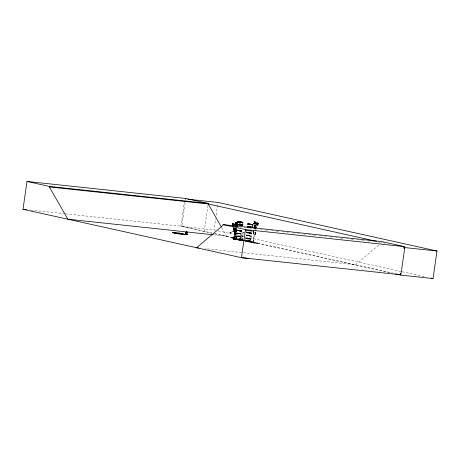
<?xml version="1.0" encoding="UTF-8"?>
<svg xmlns="http://www.w3.org/2000/svg" width="460" height="460" viewBox="0 0 460 460"><rect width="100%" height="100%" fill="white"/><g stroke="black" fill="none" stroke-linecap="round" stroke-linejoin="round"><path stroke-width="0.34" stroke-dasharray="2.3 1.72" d="M240.741 230.621L241.638 230.839L241.028 234.036M245.68 238.527L250.378 239.234M233.99 238.361L233.559 238.498L234.169 238.435L235.146 231.552L234.606 231.472L234.985 231.512L234.025 238.481L233.611 238.355L234.629 231.472M237.613 239.045L240.43 239.631L235.767 238.947L236.239 238.941M240.678 238.631L240.154 238.861L240.108 238.516M242.84 239.384L242.19 239.142L242.909 239.206M234.157 238.435L233.467 238.383C234.801 238.809 232.881 237.607 233.41 239.05M236.204 238.97C233.289 238.55 237.63 239.47 235.508 238.751M240.528 238.895C239.752 238.728 240.304 238.228 240.212 239.7M240.603 238.889L240.097 238.516L240.338 238.792M240.637 238.579L240.563 238.757M242.535 239.344L242.408 239.045L242.851 239.16M236.411 230.391C238.061 230.644 237.458 231.098 236.509 230.132L238.153 230.684M247.704 232.398C244.95 232.185 247.969 233.243 248.894 233.007M250.228 233.047L251.649 233.3M239.401 239.942C238.757 239.545 240.223 240.597 239.436 238.947L240.459 239.068L240.264 239.763L241.448 240.028L241.552 239.309L241.379 239.861L239.953 239.436L241.195 239.643M240.143 238.855L240.43 238.803M240.068 238.608L240.632 238.838L239.838 238.7M239.85 238.613L240.568 238.907M242.391 239.355L242.604 238.987L242.489 240.258M233.996 238.475L234.864 231.495L235.158 231.552M234.272 238.981L234.887 235.468A0.931 0.535 -83.9 0 0 234.985 234.002L235.083 232.766M235.129 233.007L235.054 232.662M240.143 239.602L235.865 239.027M235.779 238.912L235.468 238.924M242.748 239.384L242.385 239.108M236.319 238.976L240.252 239.447L240.844 234.088A1.391 0.805 -83.9 0 1 241.126 232.139A1.391 0.805 -83.9 0 1 242.242 232.386A1.391 0.805 -83.9 0 1 241.966 234.335L240.965 239.597L241.966 234.335M246.41 241.149L250.315 241.856M234.399 231.092L230.575 232.513L233.364 231.299M235.1 232.668L234.623 232.668L234.462 233.887A0.931 0.535 -83.9 0 0 234.146 235.307L233.743 238.867M235.917 239.355L236.365 235.796A0.931 0.535 -83.9 0 1 236.681 234.376L236.825 233.387L236.681 234.376M235.963 239.361L236.365 235.796M244.392 232.875A1.391 0.805 -83.9 0 0 243.277 232.628A1.391 0.805 -83.9 0 0 242.995 234.571L242.397 239.919L243.064 234.583A1.391 0.805 -83.9 0 1 243.259 232.754A1.391 0.805 -83.9 0 1 244.335 232.628M233.599 226.797L233.726 228.217M254.409 242.592L254.472 242.132L248.756 241.598L248.446 242L254.374 242.506M251.775 242.742L257.738 243.328L252.034 242.799L251.867 242.328M252.034 242.799L257.548 243.231M236.923 229.126C237.975 233.812 233.226 231.529 234.284 230.362M234.496 231.397L234.088 231.386L234.611 227.953M234.732 227.964L234.37 231.386L234.824 227.993M234.945 228.011L234.468 231.397L234.64 230.42M236.595 229.068C235.819 231.288 236.394 233.007 236.589 230.845M236.411 231.823L236.716 229.08M236.808 229.114L236.331 231.788M184.535 200.893L180.901 226.096L212.135 233.013M211.905 233.197L181.786 226.515L185.455 201.083M185.552 200.387L185.754 198.984M204.211 231.489L208.075 204.66M215.389 230.276L213.992 229.965L215.619 218.672M216.125 215.142L217.959 202.434M232.53 237.946L236.216 238.435M236.342 238.435L232.835 237.837M233.191 238.608L233.197 239.005L234.537 239.327L234.606 238.849L234.485 239.217L233.191 238.608L233.318 239.24M234.801 227.89L234.663 228.827L233.939 228.672L233.289 227.573M233.651 239.102L233.824 238.24L231.46 237.745M233.743 239.154L234.767 231.506M234.123 238.429L235.117 231.547M234.652 238.556L234.272 238.516L235.29 231.633L235.825 231.713L234.824 238.596L235.779 231.708M234.439 238.55L235.583 231.667L234.772 238.59M235.227 238.947L235.589 236.262L240.833 236.883L238.412 236.607M236.837 227.752L236.055 233.007L241.264 233.761L238.849 233.571M237.113 239.361L235.411 239.102L235.491 239.666M235.629 239.545L235.75 238.74L236.043 238.797L235.963 239.643M235.871 239.597L236.043 238.797M237.573 230.753L237.147 230.592M236.083 239.643L236.032 239.165M236.141 239.263L236.181 239.873M236.405 239.436L238.383 239.637M236.762 239.327L236.704 239.712L236.037 239.562M237.026 239.499L237.44 239.424L236.952 239.424M237.21 239.516L235.808 239.332M237.578 239.562L240.287 239.959M238.613 239.671L240.373 239.7L240.798 236.963L235.664 235.905L236.009 233.18L241.241 233.921L236.101 232.898L236.722 232.852M241.23 240.2L239.005 239.706M239.252 239.643L239.246 239.993M239.43 240.005L238.642 239.832L240.603 240.131M241.552 239.309L240.528 239.189L240.448 239.763L239.447 239.545L239.436 238.947M240.775 231.069L237.36 230.517M239.769 239.614L239.942 238.406L240.384 238.498M239.85 239.62L240.022 238.418M240.425 240.12L242.299 240.522L235.261 239.677L251.907 241.465M240.839 240.166L242.811 240.597M241.638 240.384L241.661 239.441L242.679 239.562L242.598 240.131M241.989 240.103L242.161 238.901L242.604 238.987M242.069 240.114L242.242 238.912M242.351 240.183L242.523 238.981L242.161 238.901M245.209 240.143L246.376 240.551L244.277 240.045M246.836 230.598L246.439 235.066M245.795 240.287L244.961 240.183M251.953 241.58L246.037 240.235L248.009 240.787M247.698 232.898L246.52 232.812L247.641 232.852M246.968 240.333C252.379 241.92 242.868 239.97 247.687 240.798M247.123 240.534C248.503 240.252 249.688 240.988 249.584 241.057M248.262 240.724L249.423 241.132L247.572 240.54M248.411 240.798L248.521 240.499M249.193 240.821L250.378 241.086M251.89 231.892L250.913 239.108L250.372 239.234M250.786 241.322L249.814 240.89L251.016 241.373M254.575 242.535L254.506 242.995L254.834 242.65C244.358 240.177 262.073 244.455 251.442 242.27C251.074 241.851 252.155 241.724 251.712 242.328M251.723 241.529L251.93 241.253L250.746 240.988M255.95 231.754L255.576 234.508L253.132 233.985L253.54 231.23M253.661 231.242L253.5 234.048L254.069 229.914M253.954 229.902L253.242 233.99M254.167 229.23L254.466 227.159M253.109 242.207L254.437 234.255L253.247 242.23L253.811 237.038M255.49 234.088L255.196 234.439L256.116 228.252M255.541 234.502L256.036 229.638M255.432 234.491L255.829 231.736M237.107 235.963L236.492 239.476L237.107 235.963A0.931 0.535 -83.9 0 0 237.21 234.491L237.274 233.157M236.221 239.01L235.836 238.976M242.604 239.344L242.431 239.096M241.465 230.96L237.095 230.184M242.713 239.298L242.742 239.367M236.446 229.925L236.888 228.672L236.457 229.977L234.629 229.592L234.577 228.194L234.629 229.592M251.758 242.259L251.436 242.311M254.489 242.615L254.834 242.65M250.021 241.609L250.435 241.839L248.745 241.603M254.432 242.161L248.733 241.632M235.974 238.976L240.35 239.533M232.409 237.969L236.239 238.401M254.777 242.966L251.378 242.219M242.822 239.298L242.069 239.108M246.514 232.461L248.682 232.789M248.089 241.621L245.26 241.138L250.516 241.868L245.933 241.08M230.46 231.978C229.787 232.593 231.351 233.507 230.845 232.294C229.569 230.903 229.017 234.278 230.788 232.967M239.775 223.502L240.379 223.134L240.062 223.537L239.505 223.215M239.459 239.878L239.303 239.746M240.172 240.016L240.528 239.189M243.599 240.356L242.23 239.878L243.42 240.137M240.321 238.562L239.976 238.746M236.434 230.213L236.923 230.328M245.283 241.103L245.565 241.161M233.674 230.54L234.065 230.512L234.146 231.34M233.697 230.558L234.071 230.523M378.551 245.157L355.419 264.747L205.166 248.647M380.702 243.334L381.777 242.42M241.598 230.949L240.517 230.805M240.666 231.052L241.661 231.098L240.965 231.11M238.872 233.387L241.247 233.582L236.716 232.852M235.296 238.751L237.992 239.482L249.711 240.758M249.602 232.852L246.571 232.622M240.384 239.499L239.447 239.545M248.285 232.541L251.718 233.076L250.602 233.042M245.352 241.161L245.68 238.636L246.571 238.872M248.072 238.665L245.651 238.401L250.913 239.068L245.709 238.274L246.152 235.583L251.258 236.331L246.111 235.474L251.321 236.158L246.088 235.359L248.509 235.623M250.493 241.816L250.815 239.349L246.566 238.872M246.566 232.409L247.21 232.352M230.046 233.255L229.718 232.265M239.608 239.913L239.24 239.924M240.568 240.12L238.631 239.574M241.661 239.441L241.667 240.034L242.667 240.258L242.845 239.7L242.42 240.528M233.093 228.528L233.651 229.839L235.52 230.207L233.663 229.799M235.439 229.017L235.486 230.224M235.922 230.92L236.175 231.84M236.02 231.023L236.382 231.88L235.992 231.903M233.226 231.42L234.422 231.202M233.795 238.263L231.317 237.751M246.577 232.518L246.98 232.783M251.465 241.862L251.764 241.971M234.134 231.501L233.185 227.694M245.807 240.177L245.393 240.143M247.106 240.649L246.037 240.235M248.032 240.666L247.612 240.632M236.71 230.287L238.832 230.609M241.316 231.328L240.793 231.138M250.936 233.208C253.167 234.14 247.457 233.065 247.215 232.904M247.428 232.967L247.888 233.059M250.568 233.346L251.056 233.341M240.333 239.7L240.304 238.487L239.942 238.406M236.187 231.938L235.163 228.033M244.921 240.154L245.295 240.195M236.727 230.161L237.624 230.161M236.687 230.546L237.412 230.615M237.808 230.822L237.509 230.655M241.391 230.943L239.234 230.845M241.327 231.328L237.222 230.609M246.796 232.524L247.175 232.547M246.778 232.628L247.652 232.691M251.459 233.289L250.907 233.329M248.647 232.99L251.442 233.404M251.033 233.542L251.407 233.565M246.433 235.066L249.872 235.497M235.48 238.82L236.969 238.895M245.548 241.161L246.428 241.236L245.916 241.184M249.832 241.92L250.205 241.937M234.272 238.516L234.795 238.596M248.446 242L257.548 242.817L257.738 243.328M237.078 230.31L241.172 230.914M241.005 231.029L239.896 230.931M247.181 232.421L248.302 232.467M247.152 232.639L248.929 232.748M247.445 232.754L251.102 233.157M238.406 233.565L236.032 233.358L241.138 234.123L240.798 236.681L235.635 236.02L240.833 236.831L238.435 236.428M235.848 238.843L236.354 238.889M249.855 241.816L248.078 241.713M244.369 227.694L245.795 227.849M250.079 228.309L251.505 228.459M260.78 229.454L262.211 229.609M265.776 229.988L267.208 230.144M271.486 230.604L272.918 230.753M276.483 231.138L278.628 231.368M282.193 231.748L284.337 231.978M287.189 232.283L288.615 232.438M292.899 232.898L294.325 233.047M297.896 233.433L299.322 233.588M303.606 234.042L305.032 234.197M308.603 234.577L310.741 234.807M314.312 235.192L315.738 235.342M319.309 235.727L321.448 235.957M325.019 236.336L326.445 236.492M330.016 236.877L332.154 237.101M335.725 237.486L337.151 237.642M340.722 238.021L342.861 238.251M346.432 238.631L347.858 238.786M351.428 239.171L353.567 239.401M357.138 239.781L358.564 239.936M362.135 240.315L364.274 240.545M367.845 240.931L369.271 241.08M372.836 241.465L374.267 241.615M378.546 242.075L379.977 242.23M234.588 230.702L236.29 231.069M236.549 230.839L236.687 230.857M253.54 233.761L255.237 234.151M30.826 210.105L64.986 213.762M65.7 213.842L181.821 226.285M253.155 233.99L253.172 233.582M181.786 226.515L213.992 229.965M213.101 234.778L227.039 236.273M232.846 237.86L236.262 238.228M237.44 238.659L234.968 237.923M242.058 239.194L242.903 239.246M234.606 238.849L233.921 238.769L233.91 239.315M233.197 239.005L233.818 239.068M236.204 239.275L238.993 239.798M233.111 239.137L249.464 240.85M251.93 241.253L233.042 239.183L249.694 240.902M235.324 239.631L251.913 241.396M242.408 240.534L251.988 241.575M237.584 230.362L238.188 230.425M240.517 230.874L239.263 230.65M239.884 231.035L240.867 231.133M239.855 231.184L240.453 231.253M247.652 232.697L248.256 232.754M250.602 233.111L249.349 232.886L249.998 233.042M250.821 233.306L251.074 233.387M249.964 233.272L250.568 233.335M249.941 233.421L250.539 233.49M236.785 235.94L237.383 236.009M246.433 241.132L249.009 241.488M234.617 238.556L235.808 231.713M238.199 230.305L239.533 230.489M239.919 230.805L238.585 230.615M238.148 230.684L238.809 230.77M237.521 230.655L239.884 231.029M248.25 232.766L248.912 232.846M249.326 233.059L251.551 233.197M249.97 233.266L247.992 232.973M238.429 233.387L236.009 233.111L241.034 234.036M248.952 235.623L251.332 235.819L249.872 235.497M237.987 236.428L235.572 236.135L240.735 237.13L235.589 236.411L237.969 236.607M248.515 238.665L250.89 238.855L250.447 238.728M248.751 241.701L247.428 241.448M236.641 230.178L241.465 231.087M236.578 230.632L237.481 230.753M248.946 232.622L251.752 233.168M249.584 232.955L248.026 232.748M248.797 238.429L245.749 238.142L250.878 239.194L245.674 238.498M239.516 230.592L240.16 230.69M238.596 230.552L236.929 230.322M237.923 230.65L238.567 230.748M249.602 232.829L250.809 233.059M249.59 232.944L250.228 233.059M248.797 238.429L250.447 238.728M247.434 241.448L245.335 241.023M240.597 227.637L241.166 227.74M240.177 230.517L240.741 230.69M248.015 232.881L246.997 232.662M247.33 232.852L247.992 232.984M249.015 241.419L250.027 241.684M250.798 233.03L251.258 233.151M247.486 232.582L246.583 232.363M236.037 236.543L236.486 236.636M236.929 239.447L236.756 239.821L235.416 239.499M235.382 228.355L236.112 228.511M233.95 231.466L236.382 231.88L235.376 228.079M233.588 238.838L234.376 239.01M233.577 238.924L234.364 239.096M235.796 239.418L236.584 239.591M382.777 242.684L384.842 243.144M255.242 232.467L253.713 232.127L253.586 231.167M218.189 230.897L401.54 271.567M402.241 271.722L425.333 276.845M214.751 233.588L393.472 273.177M234.916 238.148L237.44 238.683M214.705 233.818L389.637 272.619M251.246 233.122L251.562 233.226M241.166 230.886L241.477 230.989M246.692 232.587L247.003 232.685M236.014 231.897L235.048 228.085M234.261 231.432L233.3 227.642M240.062 223.537L239.798 223.255A3.329 2.622 -83 0 0 239.516 223.025M221.685 227.545L226.665 236.233M251.022 241.362L250.723 241.132M235.261 228.131L236.256 231.943M233.088 227.596L234.094 231.506M232.973 227.648L233.933 231.472M234.123 230.793L235.945 231.179L234.123 230.793M253.322 233.594L253.322 233.594"/><path stroke-width="0.69" d="M186.863 234.404C186.116 228.741 187.387 233.559 186.622 234.353C188.347 227.873 183.948 234.772 186.122 234.353L186.518 231.708L185.524 234.243M234.071 225.647L233.088 225.291M186.789 234.433L186.495 234.404L186.616 231.731L186.921 234.433M186.576 231.713L186.265 234.295L186.622 234.353M234.859 226.389L235.405 224.123M235.02 225.929C234.859 224.066 235.669 224.256 235.227 225.975M235.112 225.963L235.302 224.606M235.324 225.923L235.503 224.658L235.957 224.29L242.339 225.204M235.715 226.004L235.894 224.739L236.618 224.894L236.44 226.159M236.722 224.445L236.946 223.048L236.164 222.887M236.831 226.239L236.946 223.048M236.98 226.36L237.285 225.015L237.095 226.372M237.187 226.4L237.222 224.509L237.515 224.497M237.308 226.418L237.463 225.049L237.17 225.003M213.101 234.778L67.844 219.213L23 209.265L27.008 181.447L185.828 198.467L208.253 203.441L208.179 203.958L221.329 226.924M248.383 258.422L241.442 257.675L67.844 219.213L49.358 186.938L49.427 186.421L27.008 181.447M184.132 234.393L177.301 233.663L172.632 232.628L179.498 233.128L184.132 234.393L179.434 233.139M172.989 232.449L177.364 233.657L172.667 232.398M177.301 233.663L184.161 234.163M185.754 198.984L185.828 198.467M185.995 234.404L187.473 234.519L184.92 234.163L187.473 234.519L186.38 234.284M404.012 248.699L404.311 246.594L381.892 241.621L223.071 224.601L222.956 225.4L196.598 247.727M237.601 224.169C238.309 224.33 245.14 226.694 242.408 222.341M223.071 224.601L245.49 229.569L241.442 257.675L400.263 274.695L400.464 273.292M254.15 228.528L254.138 227.102M254.242 228.424L255.07 225.44L255.835 225.607L255.961 227.499M254.627 228.511L254.811 227.246L255.576 227.418L255.392 228.683M187.858 199.209L217.959 202.434L437 251.022L433.032 278.553L400.832 275.103L404.8 247.572L403.42 247.267M238.205 222.64A3.329 2.622 -83 0 0 236.325 223.698L236.762 224.238L234.893 224.733L235.296 222.743L236.02 223.318L236.331 222.968A3.887 3.065 -83 0 1 238.217 222.082M235.186 224.773L235.583 222.778M185.46 234.215L185.886 234.243L186.518 231.708L185.765 234.295M232.432 224.75L232.651 226.377M185.593 234.215L186.472 231.702M253.661 223.347L258.629 223.543L253.989 221.921L255.392 221.921L254.069 221.841L255.352 222.289M257.945 224.98L257.669 224.463L253.799 223.347L258.33 223.485L257.088 222.761M235.112 224.583L235.445 224.129M254.046 227.073L254.363 226.682L256.151 227.079L256.421 227.608M232.697 225.204L232.978 224.865L232.622 223.548L232.944 224.819M235.296 222.743L235.727 223.284L236.037 222.933A3.887 3.065 -83 0 1 237.923 222.048M237.762 221.622L238.59 221.984M237.728 221.881L241.103 222.525M242.822 222.398L241.96 222.151M242.851 222.473L242.236 222.496M247.779 224.003L250.832 224.296M252.896 224.641L247.831 223.87L252.316 224.687M256.255 224.02L258.313 224.733L257.267 225.095M232.944 224.882L232.409 224.704L232.271 225.147L232.656 225.101L232.242 225.124M234.583 225.613L233.674 225.038L233.404 223.715L232.587 223.566M234.893 224.733L236.762 224.238M237.734 221.731L241.391 222.163M237.722 221.887L238.309 221.904L237.935 221.887M237.538 224.342L242.506 225.101L242.058 224.969M248.572 224.169L252.937 224.71L252.034 224.681M248.394 224.25L249.239 224.325M237.527 224.681L242.276 225.377M248.48 224.319L252.753 224.814M247.624 226.579L252.448 227.286M247.601 226.734L252.425 227.441M255.645 225.084L257.404 225.107M254.616 225.055L254.328 225.009L255.702 225.089M237.958 221.628L238.838 221.697M242.127 222.324L241.391 222.151M242.615 222.416L241.143 222.266L241.747 222.347M248.388 224.141L247.773 224.158L248.664 224.376M252.281 224.882L252.655 224.905M251.884 227.677L252.362 227.614M238.297 221.904L238.803 221.956M242.236 222.485L238.659 221.95M248.383 224.141L248.779 224.221M252.333 224.63L250.568 224.417M251.89 227.683L247.497 227.004M49.427 186.421L208.253 203.441M49.358 186.938L208.179 203.958L376.493 241.293M237.498 225.061L237.205 224.549M245.49 229.569L404.311 246.594M404.8 247.572L437 251.022M23 209.265L26.559 209.645M172.632 232.628L179.463 233.358M196.224 247.687L198.743 247.957M245.375 230.374L252.316 231.121M238.832 221.697L241.408 222.059M238.797 221.95L240.057 222.111M241.103 222.525L242.673 222.577M251.229 224.503L251.827 224.572M252.206 224.704L251.884 224.664L252.459 224.739M235.727 223.284L236.032 223.307M240.482 222.18L241.143 222.278M248.739 224.187L250.142 224.348M185.886 234.243L186.495 234.404M239.171 221.984L241.839 222.393M239.809 222.088L240.724 222.214M250.177 224.095L250.849 224.192M249.883 224.417L250.556 224.52M250.838 224.284L252.04 224.497M248.664 224.348L248.36 224.29M238.734 225.038L239.372 225.141M241.402 222.053L241.971 222.163M239.177 221.984L238.153 221.795M241.96 222.249L242.408 222.352M252.022 224.537L252.931 224.721L252.534 227.188L247.572 226.498M248.676 224.221L247.785 223.991M236.147 222.933L236.911 223.088M232.375 224.721L234.192 225.107L234.56 225.624M430.934 278.087L433.032 278.553M398.86 274.384L400.263 274.695M395.232 273.861L400.832 275.103M252.494 224.48L252.81 224.566M237.837 221.806L238.171 221.789M242.046 224.79L242.495 224.923M253.604 223.382L254.023 223.577M233.709 225.02L234.203 225.526M233.007 225.342L233.329 226.326M236.037 223.663L236.469 224.204M236.296 223.364A3.329 2.622 -83 0 1 237.233 222.749M236.244 223.186L236.181 223.64L236.647 223.738L236.716 223.284L236.244 223.186M255.168 225.693L255.099 226.147L255.611 226.257L255.674 225.808L255.168 225.693M233.312 223.934L232.846 223.836L232.95 224.261L233.421 224.359L233.312 223.934"/></g></svg>
